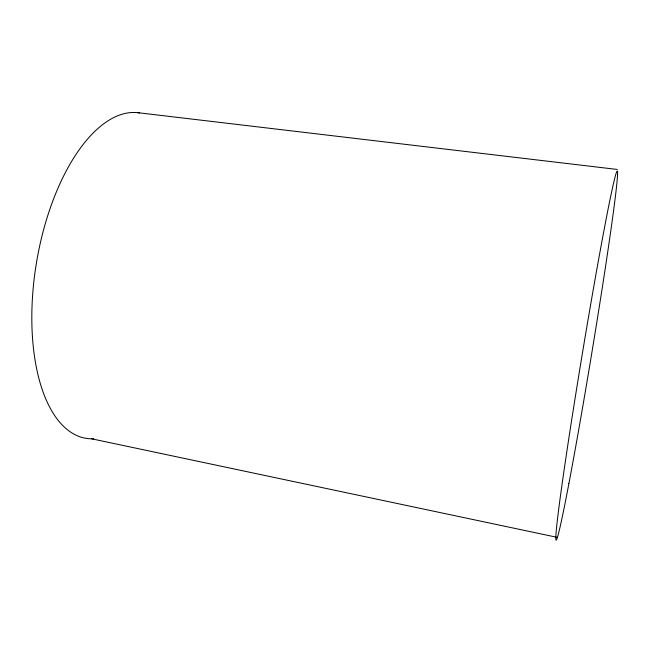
<?xml version="1.0" encoding="UTF-8"?>
<svg xmlns="http://www.w3.org/2000/svg" width="650" height="650" viewBox="0 0 650 650"><rect width="100%" height="100%" fill="white"/><g stroke="black" fill="none" stroke-linecap="round" stroke-linejoin="round"><path stroke-width="0.97" d="M137.678 112.661L617.297 169.455M91.691 438.815L557.131 537.339M93.632 438.782A164.889 77.553 -80.6 0 1 35.181 271.042A164.889 77.553 -80.6 0 1 139.604 112.913M568.896 483.543A186.786 4.607 -80.6 0 0 617.5 175.541A186.786 4.607 -80.6 0 0 574.47 402.188A186.786 4.607 -80.6 0 0 568.896 483.543"/></g></svg>
